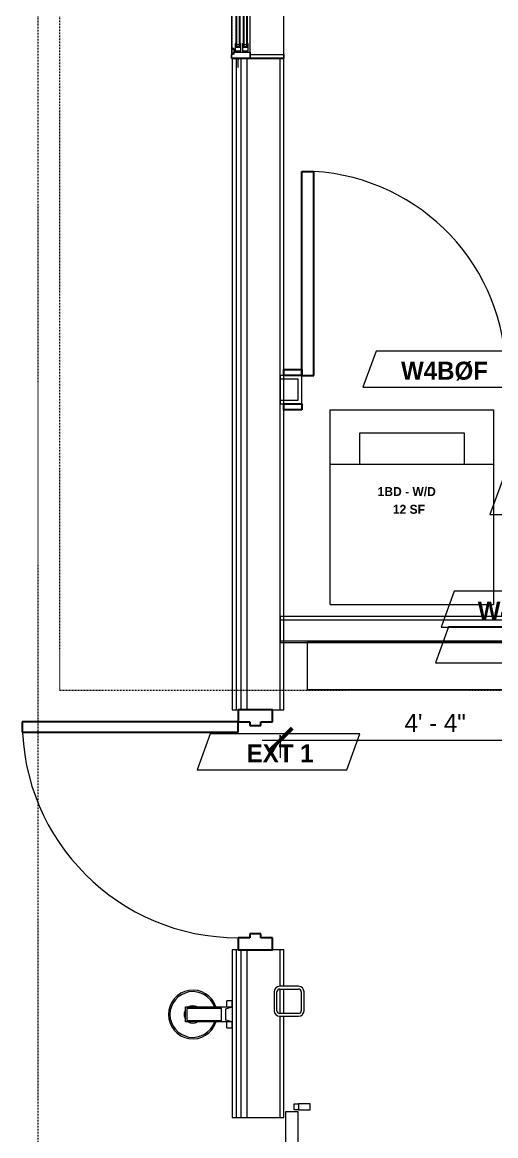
# Model space of a CAD drawing. Header units: inches. Extents: x -4010 to -1814, y 9846 to 12241.
# Drawn here: x -3866.8 to -3787.9, y 11756.8 to 11942.4 of the extents above; entities that cross this region are included whole.
import ezdxf

# ---------------------------------------------------------------- set-up
doc = ezdxf.new("R2010")
doc.units = ezdxf.units.IN
doc.header["$MEASUREMENT"] = 0
for name, pattern in [('Aligning Line 1_8__2_', [0.25, 0.125, -0.125]), ('Dash', [0.25, 0.125, -0.125]), ('Dash_2_', [0.25, 0.125, -0.125])]:
    doc.linetypes.add(name, pattern=pattern)
for name, color, linetype, lineweight in [('0-1', 7, 'Continuous', 5), ('0-2', 7, 'Continuous', 9), ('A-ANNO-DIMS', 211, 'Continuous', 9), ('A-ANNO-DIMS-32', 211, 'Continuous', 9), ('A-AREA-IDEN', 2, 'Continuous', 9), ('A-DETL-GENF-HDLN-1', 7, 'Dash', 9), ('A-DETL-GENF-HDLN-2', 1, 'Continuous', 18), ('A-DOOR-1', 7, 'Continuous', 9), ('A-DOOR-2', 10, 'Continuous', 30), ('A-DOOR-3', 31, 'Continuous', 9), ('A-DOOR-4', 31, 'Continuous', 30), ('A-DOOR-FRAM-2', 10, 'Continuous', 30), ('A-DOOR-FRAM-3', 31, 'Continuous', 30), ('A-GLAZ', 151, 'Continuous', 18), ('A-GLAZ-1', 10, 'Continuous', 30), ('A-GLAZ-2', 7, 'Continuous', 9), ('A-WALL', 113, 'Continuous', 18), ('A-WALL-1', 7, 'Continuous', 9), ('A-WALL-2', 250, 'Continuous', 18), ('A-WALL-3', 113, 'Continuous', 9), ('A-WALL-IDEN', 211, 'Continuous', 9), ('E-LITE-EQPM-1', 7, 'Continuous', 9), ('G-ANNO-SYMB-2', 147, 'Aligning Line 1_8__2_', 9), ('G-ANNO-SYMB-4', 111, 'Dash_2_', 9), ('P-SANR-FIXT', 6, 'Continuous', 9), ('S-COLS-1', 7, 'Continuous', 9)]:
    doc.layers.add(name, color=color, linetype=linetype, lineweight=lineweight)
doc.styles.add('Century Gothic', font='ufonts.com_century-gothic.ttf', dxfattribs={"height": 3})
doc.styles.add('Century Gothic_B', font='GOTHICB.TTF', dxfattribs={"height": 1.5})
doc.styles.add('Century Gothic_B_1', font='GOTHICB.TTF', dxfattribs={"height": 3})
doc.dimstyles.new('OD_1__HACK_2', dxfattribs={"dimscale": 12, "dimtxt": 3.132505, "dimasz": 0.333333, "dimexe": 0.25, "dimexo": 0.166667, "dimgap": 0.041667, "dimtad": 1, "dimdec": 4, "dimrnd": 0.0625, "dimzin": 3, "dimdsep": 46, "dimlunit": 4, "dimtxsty": 'Century Gothic', "dimblk1": 'OBLIQUE', "dimblk2": 'OBLIQUE', "dimsah": 1, "dimcen": 0.09, "dimdle": 0.25, "dimazin": 0, "dimtfac": 1, "dimtdec": 4, "dimtix": 1, "dimtmove": 0, "dimatfit": 3, "dimfxl": 1, "dimtvp": 1, "dimtfill": 1, "dimfrac": 2, "dimtolj": 1, "dimtzin": 0, "dimarcsym": 2})

# ---------------------------------------------------------------- blocks, each defined once
blk = doc.blocks.new('GLASS GARAGE DOOR - RAMP GARAGE DOOR-2787280-UNIT PLANS - 1ST FLOOR')
at = {"layer": 'A-DOOR-1'}
for p, q in [((-31, -6.75), (163, -6.75)), ((163, -6.75), (163, -8.75)), ((163, -8.75), (-31, -8.75)), ((163.28, -8.82), (163.28, -8.1)), ((163.28, -8.1), (164.28, -8.1)), ((164.28, -8.82), (163.28, -8.82)), ((163.28, -8.82), (163.28, -10.82)), ((164.28, -8.1), (164.28, -8.82)), ((164.28, -10.82), (164.28, -8.82)), ((163.28, -10.82), (164.28, -10.82))]:
    blk.add_line(p, q, dxfattribs=at)
blk = doc.blocks.new('Window-Double_Hung-Marvin-Essential - ESDH3066 - 1st Floor-V5-UNIT PLANS - 1ST FLOOR')
at = {"layer": 'A-DETL-GENF-HDLN-1'}
blk.add_line((16.1, 4.34), (-16.5, 4.34), dxfattribs=at)
at = {"layer": 'A-DETL-GENF-HDLN-2'}
for p, q in [((-17.75, 4.41), (-17.16, 4.41)), ((-17.75, 4.41), (-17.75, 1.31)), ((-17.08, 4), (-17.16, 4.41)), ((-17.08, 4), (-16.19, 4)), ((-16.85, 4.37), (-16.85, 4)), ((-16.3, 4.37), (-16.85, 4.37)), ((-16.38, 3.9), (-16.72, 3.9)), ((-16.72, 3.9), (-16.72, 1.31)), ((-15.34, 3.81), (-16.56, 3.81)), ((-16.56, 2.87), (-16.56, 3.81)), ((-16.38, 4), (-16.38, 3.9)), ((-16.3, 4.14), (-16.3, 4.37)), ((-16.18, 4.14), (-16.3, 4.14)), ((-16.19, 4.09), (-16.1, 4.09)), ((-16.19, 4), (-16.19, 4.09)), ((-16.18, 4.34), (-16.1, 4.34)), ((-16.18, 4.34), (-16.18, 4.14)), ((-16.1, 4.09), (-16.1, 4.34)), ((-15.34, 3.81), (-15.28, 3.75)), ((-15.28, 3.71), (-15.28, 3.75)), ((15.34, 3.81), (15.28, 3.75)), ((15.28, 3.71), (15.28, 3.75)), ((15.34, 3.81), (16.56, 3.81)), ((16.18, 4.34), (16.1, 4.34)), ((16.1, 4.09), (16.1, 4.34)), ((16.19, 4.09), (16.1, 4.09)), ((16.18, 4.34), (16.18, 4.14)), ((16.18, 4.14), (16.3, 4.14)), ((16.19, 4), (16.19, 4.09)), ((17.08, 4), (16.19, 4)), ((16.3, 4.14), (16.3, 4.37)), ((16.3, 4.37), (16.85, 4.37)), ((16.38, 4), (16.38, 3.9)), ((16.38, 3.9), (16.72, 3.9)), ((16.56, 2.87), (16.56, 3.81)), ((16.72, 3.9), (16.72, 1.31)), ((16.85, 4.37), (16.85, 4)), ((17.08, 4), (17.16, 4.41)), ((17.75, 4.41), (17.16, 4.41)), ((17.75, 4.41), (17.75, 1.31)), ((-19.25, 3.36), (-19.25, 3.31)), ((-17.75, 3.36), (-19.25, 3.36)), ((-19.25, 3.31), (-17.9, 3.31)), ((-17.9, 3.31), (-17.9, 3.2)), ((-17.9, 3.2), (-17.75, 3.2)), ((-16.56, 2.87), (-15.34, 2.87)), ((-15.34, 2.59), (-16.56, 2.59)), ((-16.56, 1.66), (-16.56, 2.59)), ((-15.94, 2.99), (-15.94, 3.71)), ((-15.94, 3.71), (-15.28, 3.71)), ((-15.28, 2.99), (-15.94, 2.99)), ((-15.94, 1.77), (-15.94, 2.49)), ((-15.94, 2.49), (-15.28, 2.49)), ((-15.84, 3.01), (-15.84, 3.7)), ((-15.84, 1.79), (-15.84, 2.48)), ((-15.54, 3.13), (-15.54, 3.57)), ((-15.54, 1.92), (-15.54, 2.35)), ((-15.34, 2.87), (-15.28, 2.94)), ((-15.34, 2.59), (-15.28, 2.53)), ((-15.28, 2.94), (-15.28, 2.99)), ((-15.28, 2.49), (-15.28, 2.53)), ((15.94, 3.71), (15.28, 3.71)), ((15.28, 2.94), (15.28, 2.99)), ((15.28, 2.99), (15.94, 2.99)), ((15.34, 2.87), (15.28, 2.94)), ((15.34, 2.59), (15.28, 2.53)), ((15.28, 2.49), (15.28, 2.53)), ((15.94, 2.49), (15.28, 2.49)), ((16.56, 2.87), (15.34, 2.87)), ((15.34, 2.59), (16.56, 2.59)), ((15.54, 3.13), (15.54, 3.57)), ((15.54, 1.92), (15.54, 2.35)), ((15.84, 3.01), (15.84, 3.7)), ((15.84, 1.79), (15.84, 2.48)), ((15.94, 2.99), (15.94, 3.71)), ((15.94, 1.77), (15.94, 2.49)), ((16.56, 1.66), (16.56, 2.59)), ((17.75, 3.36), (19.25, 3.36)), ((17.9, 3.2), (17.75, 3.2)), ((17.9, 3.31), (17.9, 3.2)), ((19.25, 3.31), (17.9, 3.31)), ((19.25, 3.36), (19.25, 3.31)), ((-16.72, 1.31), (-17.75, 1.31)), ((-17.13, 1.28), (-17.13, -4.31)), ((-16.56, 1.66), (-15.34, 1.66)), ((-15.28, 1.77), (-15.94, 1.77)), ((-15.34, 1.66), (-15.28, 1.72)), ((-15.28, 1.72), (-15.28, 1.77)), ((15.28, 1.72), (15.28, 1.77)), ((15.28, 1.77), (15.94, 1.77)), ((15.34, 1.66), (15.28, 1.72)), ((16.56, 1.66), (15.34, 1.66)), ((16.72, 1.31), (17.75, 1.31)), ((17.12, -4.31), (17.12, 1.28)), ((-17.13, -4.31), (-17.75, -4.31)), ((17.12, -4.31), (17.75, -4.31))]:
    blk.add_line(p, q, dxfattribs=at)
at = {"layer": 'A-GLAZ'}
for p, q in [((15.84, 3.7), (-15.84, 3.7)), ((15.84, 3.57), (-15.84, 3.57)), ((15.84, 3.13), (-15.84, 3.13)), ((15.84, 3.01), (-15.84, 3.01)), ((15.84, 2.48), (-15.84, 2.48)), ((15.84, 2.35), (-15.84, 2.35)), ((15.84, 1.92), (-15.84, 1.92)), ((15.84, 1.79), (-15.84, 1.79))]:
    blk.add_line(p, q, dxfattribs=at)
at = {"layer": 'A-GLAZ-1'}
for p, q in [((-17.75, 4.41), (-17.75, 1.31)), ((17.75, 1.31), (17.75, 4.41)), ((-17.75, 1.28), (-17.75, -4.31)), ((17.75, -4.31), (17.75, 1.28))]:
    blk.add_line(p, q, dxfattribs=at)
at = {"layer": 'A-GLAZ-2'}
for p, q in [((17.75, 4.41), (-17.75, 4.41)), ((19.62, 4.56), (17.75, 4.56)), ((17.75, 4.56), (17.75, 4.41)), ((17.75, 4.31), (18.25, 4.31)), ((19.62, 4.41), (19.62, 4.56)), ((-17.75, 1.31), (17.75, 1.31)), ((-17.75, -4.31), (17.75, -4.31))]:
    blk.add_line(p, q, dxfattribs=at)
blk = doc.blocks.new('STOREFRONT DOOR B - ALUM_ STILE W_ GLASS INSET-2790180-UNIT PLANS - 1ST FLOOR')
at = {"layer": 'A-DOOR-1'}
blk.add_arc((18, 3.5625), 36, 90, 180, dxfattribs=at)
at = {"layer": 'A-DOOR-2'}
for p, q in [((18, 39.5625), (16.25, 39.5625)), ((16.25, 39.5625), (16.25, 3.5625)), ((18, 3.5625), (18, 39.5625)), ((16.25, 3.5625), (18, 3.5625))]:
    blk.add_line(p, q, dxfattribs=at)
at = {"layer": 'A-DOOR-FRAM-2'}
for p, q in [((-18, 3.5625), (-20, 3.5625)), ((-20, 3.5625), (-20, -2.1875)), ((-18, 1.625), (-18, 3.5625)), ((18, 3.5625), (18, 1.625)), ((20, 3.5625), (18, 3.5625)), ((20, -2.1875), (20, 3.5625)), ((-17.375, 1.625), (-18, 1.625)), ((-17.375, -0.25), (-17.375, 1.625)), ((18, 1.625), (17.375, 1.625)), ((17.375, 1.625), (17.375, -0.25)), ((-18, -2.1875), (-18, -0.25)), ((-18, -0.25), (-17.375, -0.25)), ((17.375, -0.25), (18, -0.25)), ((18, -0.25), (18, -2.1875)), ((-20, -2.1875), (-18, -2.1875)), ((18, -2.1875), (20, -2.1875))]:
    blk.add_line(p, q, dxfattribs=at)
blk = doc.blocks.new('VISA-OW2400-02-SASS - OW2400-L30K-MVOLT-2031435-UNIT PLANS - 1ST FLOOR')
at = {"layer": 'E-LITE-EQPM-1'}
for p, q in [((-3831.89, 11779.24), (-3832.69, 11779.24)), ((-3832.69, 11778.25), (-3832.69, 11779.24)), ((-3831.89, 11779.24), (-3831.89, 11778.25)), ((-3839.6, 11778.24), (-3831.82, 11778.24)), ((-3839.6, 11775.74), (-3839.6, 11778.24)), ((-3833.6, 11777.99), (-3839.38, 11777.99)), ((-3839.38, 11777.99), (-3839.38, 11775.99)), ((-3833.6, 11775.99), (-3833.6, 11777.99)), ((-3832.89, 11777.94), (-3831.82, 11778.24)), ((-3832.89, 11776.04), (-3832.89, 11777.94)), ((-3831.82, 11778.24), (-3831.82, 11775.74)), ((-3831.82, 11775.74), (-3839.6, 11775.74)), ((-3839.38, 11775.99), (-3833.6, 11775.99)), ((-3831.82, 11775.74), (-3832.89, 11776.04)), ((-3832.69, 11774.74), (-3832.69, 11775.73)), ((-3831.89, 11775.73), (-3831.89, 11774.74)), ((-3832.69, 11774.74), (-3831.89, 11774.74))]:
    blk.add_line(p, q, dxfattribs=at)
for radius, start, end in [(4.06, 18.0184, 180), (3.81, 19.2018, 180), (4.06, 180, 341.9816), (3.81, 180, 340.7982), (1.45, 147.9515, 180), (1.45, 180, 212.0485), (1.45, 60, 120), (1.45, 240, 300)]:
    blk.add_arc((-3838.38, 11776.99), radius, start, end, dxfattribs=at)
blk = doc.blocks.new('CTR - 1st Phase - Shell_rvt-1-UNIT PLANS - 1ST FLOOR')
at = {"layer": 'A-WALL-1'}
for p, q in [((-3831.82, 11936.44), (-3831.82, 11827.79)), ((-3828.79, 11936.44), (-3828.82, 11936.44)), ((-3823.2, 11827.79), (-3823.2, 11936.44)), ((-3831.82, 11827.79), (-3830.82, 11827.79)), ((-3825.07, 11827.79), (-3823.2, 11827.79)), ((-3831.82, 11787.79), (-3831.82, 11778.24)), ((-3830.82, 11787.79), (-3831.82, 11787.79)), ((-3823.2, 11787.79), (-3825.07, 11787.79)), ((-3823.2, 11781.69), (-3823.2, 11787.79)), ((-3823.2, 11777.15), (-3823.2, 11781.22)), ((-3823.2, 11759.79), (-3823.2, 11776.69)), ((-3831.82, 11775.74), (-3831.82, 11759.79)), ((-3831.82, 11759.79), (-3823.2, 11759.79))]:
    blk.add_line(p, q, dxfattribs=at)
at = {"layer": 'A-WALL-2'}
for p, q in [((-3831.07, 11827.79), (-3831.07, 11936.44)), ((-3830.32, 11827.79), (-3830.32, 11936.44)), ((-3829.32, 11827.79), (-3829.32, 11936.44)), ((-3823.82, 11827.79), (-3823.82, 11936.44)), ((-3831.07, 11759.79), (-3831.07, 11787.79)), ((-3830.32, 11759.79), (-3830.32, 11787.79)), ((-3829.32, 11759.79), (-3829.32, 11787.79)), ((-3823.82, 11781.69), (-3823.82, 11787.79)), ((-3823.82, 11777.15), (-3823.82, 11781.22)), ((-3823.82, 11759.79), (-3823.82, 11776.69))]:
    blk.add_line(p, q, dxfattribs=at)
at = {"layer": '0-2', "rotation": 89.99999999999885}
for name, p in [('Window-Double_Hung-Marvin-Essential - ESDH3066 - 1st Floor-V5-UNIT PLANS - 1ST FLOOR', (-3827.51, 11954.19)), ('STOREFRONT DOOR B - ALUM_ STILE W_ GLASS INSET-2790180-UNIT PLANS - 1ST FLOOR', (-3827.26, 11807.79)), ('GLASS GARAGE DOOR - RAMP GARAGE DOOR-2787280-UNIT PLANS - 1ST FLOOR', (-3829.6, 11597.79))]:
    blk.add_blockref(name, p, dxfattribs=at)
at = {"layer": '0-2'}
blk.add_blockref('VISA-OW2400-02-SASS - OW2400-L30K-MVOLT-2031435-UNIT PLANS - 1ST FLOOR', (0, 0), dxfattribs=at)
blk = doc.blocks.new('CTR - 1st Phase - Common Walls_rvt-1-UNIT PLANS - 1ST FLOOR')
at = {"layer": 'A-WALL-1'}
for p, q in [((-3742.95, 11843.36), (-3823.82, 11843.36)), ((-3823.82, 11843.36), (-3823.82, 11838.99)), ((-3823.82, 11838.99), (-3747.32, 11838.99))]:
    blk.add_line(p, q, dxfattribs=at)
at = {"layer": 'A-WALL-2'}
for p, q in [((-3743.57, 11842.74), (-3823.82, 11842.74)), ((-3747.07, 11839.24), (-3823.82, 11839.24))]:
    blk.add_line(p, q, dxfattribs=at)
blk = doc.blocks.new('HSS-Hollow Structural Section-Column - HSS5X5X1_2-2077080-UNIT PLANS - 1ST FLOOR')
at = {"layer": 'S-COLS-1'}
for p, q in [((1.57, 2.5), (-1.57, 2.5)), ((-1.57, 2.035), (1.57, 2.035)), ((-2.5, 1.57), (-2.5, -1.57)), ((-2.035, -1.57), (-2.035, 1.57)), ((2.035, 1.57), (2.035, -1.57)), ((2.5, -1.57), (2.5, 1.57)), ((1.57, -2.035), (-1.57, -2.035)), ((-1.57, -2.5), (1.57, -2.5))]:
    blk.add_line(p, q, dxfattribs=at)
for centre, radius, start, end in [((-1.57, 1.57), 0.93, 90, 180), ((-1.57, 1.57), 0.465, 90, 180), ((1.57, 1.57), 0.93, 360, 90), ((1.57, 1.57), 0.465, 0, 90), ((-1.57, -1.57), 0.93, 180, 270), ((-1.57, -1.57), 0.465, 180, 270), ((1.57, -1.57), 0.465, 270, 360), ((1.57, -1.57), 0.93, 270, 360)]:
    blk.add_arc(centre, radius, start, end, dxfattribs=at)
blk = doc.blocks.new('CTR - 1st Phase - Structure_rvt-1-UNIT PLANS - 1ST FLOOR')
at = {"layer": 'A-WALL-1'}
for p, q in [((-3755.32, 11839.19), (-3819.32, 11839.19)), ((-3819.32, 11839.19), (-3819.32, 11831.19)), ((-3819.32, 11831.19), (-3755.32, 11831.19))]:
    blk.add_line(p, q, dxfattribs=at)
at = {"layer": 'G-ANNO-SYMB-2'}
blk.add_line((-3864.19, 9867.01), (-3864.19, 12122.03), dxfattribs=at)
at = {"layer": '0-2'}
blk.add_blockref('HSS-Hollow Structural Section-Column - HSS5X5X1_2-2077080-UNIT PLANS - 1ST FLOOR', (-3822.32, 11779.19), dxfattribs=at)
blk = doc.blocks.new('Stacked Washer and Dryer - 26_x25_ - Private-3627842-UNIT PLANS - 1ST FLOOR')
at = {"layer": 'P-SANR-FIXT'}
for p, q in [((0, 13.625), (32.4375, 13.625)), ((0, 13.625), (0, -13.625)), ((23.34375, -13.625), (23.34375, 13.625)), ((32.4375, 13.625), (32.4375, -13.625)), ((28.53125, 8.75), (23.34375, 8.75)), ((28.53125, -8.75), (28.53125, 8.75)), ((23.34375, -8.75), (28.53125, -8.75)), ((32.4375, -13.625), (0, -13.625))]:
    blk.add_line(p, q, dxfattribs=at)
blk = doc.blocks.new('SWING - SINGLE - FLUSH - 2-10 x 6-8 - PASSAGE-3199423-UNIT PLANS - 1ST FLOOR')
at = {"layer": 'A-DOOR-3'}
blk.add_arc((17, -2.37), 34.07, 180, 266.6343, dxfattribs=at)
at = {"layer": 'A-DOOR-4'}
for p, q in [((15, -2.37), (15, -36.38)), ((17, -2.37), (15, -2.37)), ((17, -2.37), (17, -36.38)), ((17, -36.38), (15, -36.38))]:
    blk.add_line(p, q, dxfattribs=at)
at = {"layer": 'A-DOOR-FRAM-3'}
for p, q in [((-20, 2.38), (-20, 3.38)), ((-20, 3.38), (-17, 3.38)), ((-17, 2.38), (-20, 2.38)), ((-17, 3.38), (-17, 2.38)), ((17, 2.38), (17, 3.38)), ((17, 3.38), (20, 3.38)), ((20, 2.38), (17, 2.38)), ((20, 3.38), (20, 2.38)), ((-20, -2.37), (-17, -2.37)), ((-20, -3.37), (-20, -2.37)), ((-17, -3.37), (-20, -3.37)), ((-17, -2.37), (-17, -3.37)), ((17, -2.37), (20, -2.37)), ((17, -3.37), (17, -2.37)), ((20, -3.37), (17, -3.37)), ((20, -2.37), (20, -3.37))]:
    blk.add_line(p, q, dxfattribs=at)
blk = doc.blocks.new('DIMBLOCK164-UNIT PLANS - 1ST FLOOR')
at = {"layer": 'A-ANNO-DIMS-32'}
for p, q in [((-3771.82, 11840.74), (-3771.82, 11819.76)), ((-3771.82, 11822.76), (-3771.82, 11840.74)), ((-3823.82, 11823.59), (-3823.82, 11819.76)), ((-3823.82, 11822.76), (-3823.82, 11823.59)), ((-3826.82, 11822.76), (-3768.82, 11822.76))]:
    blk.add_line(p, q, dxfattribs=at)
at = {"layer": 'A-ANNO-DIMS-32', "lineweight": 50}
for p, q in [((-3823.82, 11822.76), (-3821.82, 11824.76)), ((-3771.82, 11822.76), (-3769.82, 11824.76)), ((-3823.82, 11822.76), (-3825.82, 11820.76)), ((-3771.82, 11822.76), (-3773.82, 11820.76))]:
    blk.add_line(p, q, dxfattribs=at)
at = {"layer": 'A-ANNO-DIMS-32', "color": 0, "insert": (-3803.07, 11827.11), "char_height": 3, "width": 12.5897, "attachment_point": 1, "line_spacing_factor": 0.984502, "style": 'Century Gothic', "bg_fill": 3, "box_fill_scale": 1.25, "bg_fill_color": 256, "bg_fill_true_color": 13158600, "bg_fill_transparency": 0}
blk.add_mtext('4\' - 4"', dxfattribs=at)
blk = doc.blocks.new('_Oblique')
at = {"color": 0, "linetype": 'ByBlock', "lineweight": -2}
blk.add_line((-0.5, -0.5), (0.5, 0.5), dxfattribs=at)
blk = doc.blocks.new('Wall Tag - Arch Wall-3956453-UNIT PLANS - 1ST FLOOR')
at = {"layer": 'A-WALL-IDEN'}
for p, q in [((-0.3561, 0.0937), (-0.4244, -0.0937)), ((0.4244, 0.0937), (-0.3561, 0.0937)), ((0.3561, -0.0937), (0.4244, 0.0937)), ((-0.4244, -0.0937), (0.3561, -0.0937))]:
    blk.add_line(p, q, dxfattribs=at)

msp = doc.modelspace()

# ---------------------------------------------------------------- block references
at = {"layer": '0-1'}
msp.add_blockref('CTR - 1st Phase - Shell_rvt-1-UNIT PLANS - 1ST FLOOR', (0, 0), dxfattribs=at)

# ---------------------------------------------------------------- next in the draw order: block references
msp.add_blockref('CTR - 1st Phase - Common Walls_rvt-1-UNIT PLANS - 1ST FLOOR', (0, 0), dxfattribs=at)

# ---------------------------------------------------------------- next in the draw order: block references
msp.add_blockref('CTR - 1st Phase - Structure_rvt-1-UNIT PLANS - 1ST FLOOR', (0, 0), dxfattribs=at)

# ---------------------------------------------------------------- next in the draw order: linework, layer by layer
at = {"layer": 'A-WALL'}
for p, q in [((-3820.82374, 11882.9269), (-3823.82374, 11882.9269)), ((-3820.82374, 11879.4269), (-3820.82374, 11882.9269)), ((-3823.82374, 11879.4269), (-3820.82374, 11879.4269))]:
    msp.add_line(p, q, dxfattribs=at)
at = {"layer": 'A-WALL-3'}
for p, q in [((-3820.19874, 11883.5519), (-3823.82374, 11883.5519)), ((-3823.82374, 11883.5519), (-3823.82374, 11878.8019)), ((-3820.19874, 11878.8019), (-3820.19874, 11883.5519)), ((-3823.82374, 11878.8019), (-3820.19874, 11878.8019))]:
    msp.add_line(p, q, dxfattribs=at)
at = {"layer": 'G-ANNO-SYMB-4'}
for p, q in [((-3860.56205, 11830.9894), (-3860.56205, 12117.12403)), ((-3753.88624, 11830.9894), (-3860.56205, 11830.9894))]:
    msp.add_line(p, q, dxfattribs=at)

# ---------------------------------------------------------------- next in the draw order: block references
at = {"layer": 'A-DOOR-3', "rotation": 180}
msp.add_blockref('SWING - SINGLE - FLUSH - 2-10 x 6-8 - PASSAGE-3199423-UNIT PLANS - 1ST FLOOR', (-3803.19874, 11881.1769), dxfattribs=at)
at = {"layer": 'A-WALL-IDEN', "xscale": 31.99999999999999, "yscale": 31.99999999999999, "zscale": 31.99999999999999}
for p in [(-3796.4294, 11884.59491), (-3775.24175, 11863.35248)]:
    msp.add_blockref('Wall Tag - Arch Wall-3956453-UNIT PLANS - 1ST FLOOR', p, dxfattribs=at)
at = {"layer": 'P-SANR-FIXT', "rotation": 89.99999999999521}
msp.add_blockref('Stacked Washer and Dryer - 26_x25_ - Private-3627842-UNIT PLANS - 1ST FLOOR', (-3801.84249, 11845.3644), dxfattribs=at)

# ---------------------------------------------------------------- next in the draw order: texts
at = {"layer": 'A-AREA-IDEN', "char_height": 1.5, "attachment_point": 1, "style": 'Century Gothic_B'}
for s, insert, width in [('1BD - W/D', (-3807.54814, 11864.9389), 11.918), ('12 SF', (-3805.00956, 11861.9772), 5.757)]:
    msp.add_mtext(s, dxfattribs=dict(at, insert=insert, width=width))
at = {"layer": 'A-WALL-IDEN', "insert": (-3803.64532, 11885.84245), "char_height": 3, "width": 17.372, "attachment_point": 1, "style": 'Century Gothic_B_1'}
msp.add_mtext('W4BØF', dxfattribs=at)

# ---------------------------------------------------------------- next in the draw order: dimensions: what is measured, and where the dimension line sits
at = {"layer": 'A-ANNO-DIMS'}
dim = msp.add_linear_dim(base=(-3771.82374, 11822.76143), p1=(-3823.82374, 11825.58985), p2=(-3771.82374, 11842.7394), dimstyle='OD_1__HACK_2', override={"dimpost": '<>', "dimfxl": 54.754971}, dxfattribs=at)
dim.commit()
dim.dimension.update_dxf_attribs({"geometry": 'DIMBLOCK164-UNIT PLANS - 1ST FLOOR', "text_midpoint": (-3797.82374, 11824.79916)})

# ---------------------------------------------------------------- next in the draw order: block references
at = {"layer": 'A-WALL-IDEN', "xscale": 31.99999999999999, "yscale": 31.99999999999999, "zscale": 31.99999999999999}
for p in [(-3783.38624, 11844.59491), (-3784.32374, 11838.60741), (-3824.09322, 11820.79565)]:
    msp.add_blockref('Wall Tag - Arch Wall-3956453-UNIT PLANS - 1ST FLOOR', p, dxfattribs=at)

# ---------------------------------------------------------------- next in the draw order: texts
at = {"layer": 'A-WALL-IDEN', "char_height": 3, "attachment_point": 1, "style": 'Century Gothic_B_1'}
for s, insert, width in [('W4FØD', (-3790.85413, 11845.84245), 17.978), ('EXT 1', (-3829.39418, 11822.04318), 12.726)]:
    msp.add_mtext(s, dxfattribs=dict(at, insert=insert, width=width))

doc.saveas('drawing.dxf')
